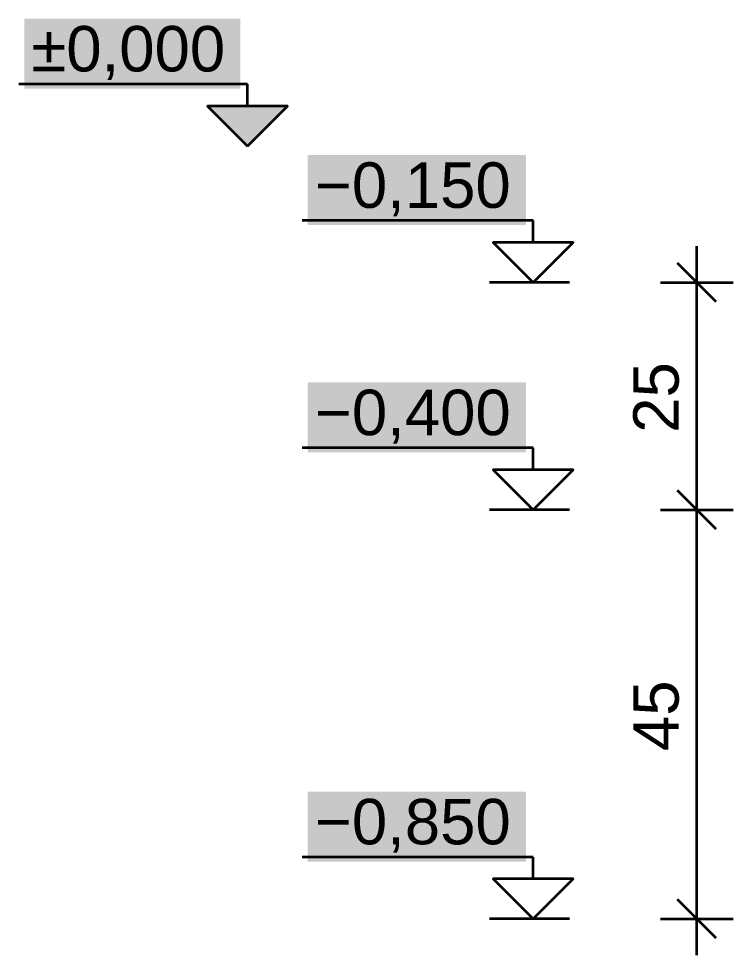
# Model space of a CAD drawing. Header units: metres. Extents: x -2.2 to 48.7, y -1.5 to 0.6.
# Drawn here: x 21.954 to 22.74, y -0.89 to 0.14 of the extents above; entities that cross this region are included whole.
import ezdxf

# ---------------------------------------------------------------- set-up
doc = ezdxf.new("R2010")
doc.units = ezdxf.units.M
for name, color, linetype, lineweight in [('A-MASKA', 7, 'Continuous', 18), ('A-RZEDNE', 1, 'Continuous', 25), ('K-WYMIARY', 1, 'Continuous', 25)]:
    doc.layers.add(name, color=color, linetype=linetype, lineweight=lineweight)
doc.styles.add('PL_ARIAL', font='arial.ttf')

msp = doc.modelspace()

# ---------------------------------------------------------------- hatches: boundary and pattern name
at = {"layer": 'A-MASKA', "true_color": 0xffffff}
for points in [[(21.9603, 0.063), (22.198, 0.063), (22.198, 0.14), (21.9603, 0.14)], [(22.272, -0.087), (22.5123, -0.087), (22.5123, -0.01), (22.272, -0.01)], [(22.272, -0.337), (22.5123, -0.337), (22.5123, -0.26), (22.272, -0.26)], [(22.272, -0.787), (22.5123, -0.787), (22.5123, -0.71), (22.272, -0.71)]]:
    msp.add_hatch(color=7, dxfattribs=at).paths.add_polyline_path(points)
at = {"layer": 'A-RZEDNE', "true_color": 0x000000}
msp.add_hatch(color=7, dxfattribs=at).paths.add_polyline_path([(22.206, 0), (22.25, 0.044), (22.162, 0.044)])

# ---------------------------------------------------------------- linework, layer by layer
at = {"layer": 'A-RZEDNE', "lineweight": 35, "ltscale": 0.02}
for points in [[(22.206, 0.068), (21.9543, 0.068)], [(22.206, 0.044), (22.206, 0.068)], [(22.5203, -0.082), (22.266, -0.082)], [(22.5203, -0.106), (22.5203, -0.082)], [(22.5603, -0.15), (22.4723, -0.15)], [(22.5203, -0.332), (22.266, -0.332)], [(22.5203, -0.356), (22.5203, -0.332)], [(22.5603, -0.4), (22.4723, -0.4)], [(22.5203, -0.782), (22.266, -0.782)], [(22.5203, -0.806), (22.5203, -0.782)], [(22.5603, -0.85), (22.4723, -0.85)]]:
    msp.add_lwpolyline(points, dxfattribs=at)
for points in [[(22.206, 0), (22.25, 0.044), (22.162, 0.044)], [(22.5203, -0.15), (22.5643, -0.106), (22.4763, -0.106)], [(22.5203, -0.4), (22.5643, -0.356), (22.4763, -0.356)], [(22.5203, -0.85), (22.5643, -0.806), (22.4763, -0.806)]]:
    msp.add_lwpolyline(points, close=True, dxfattribs=at)
at = {"layer": 'K-WYMIARY', "lineweight": 35, "ltscale": 0.02}
for points in [[(22.7003, -0.89), (22.7003, -0.11)], [(22.7216, -0.1712), (22.6791, -0.1288)], [(22.6603, -0.15), (22.7403, -0.15)], [(22.7216, -0.4212), (22.6791, -0.3788)], [(22.6603, -0.4), (22.7403, -0.4)], [(22.7216, -0.8712), (22.6791, -0.8288)], [(22.6603, -0.85), (22.7403, -0.85)]]:
    msp.add_lwpolyline(points, dxfattribs=at)

# ---------------------------------------------------------------- texts
at = {"layer": 'A-RZEDNE', "style": 'PL_ARIAL'}
for s, p in [('±0,000', (21.9683, 0.082)), ('−0,150', (22.28, -0.068)), ('−0,400', (22.28, -0.318)), ('−0,850', (22.28, -0.768))]:
    msp.add_text(s, height=0.05, dxfattribs=at).set_placement(p)
at = {"layer": 'K-WYMIARY', "style": 'PL_ARIAL'}
for s, p in [('25', (22.6803, -0.3154)), ('45', (22.6803, -0.6654))]:
    msp.add_text(s, height=0.05, rotation=90, dxfattribs=at).set_placement(p)

doc.saveas('drawing.dxf')
